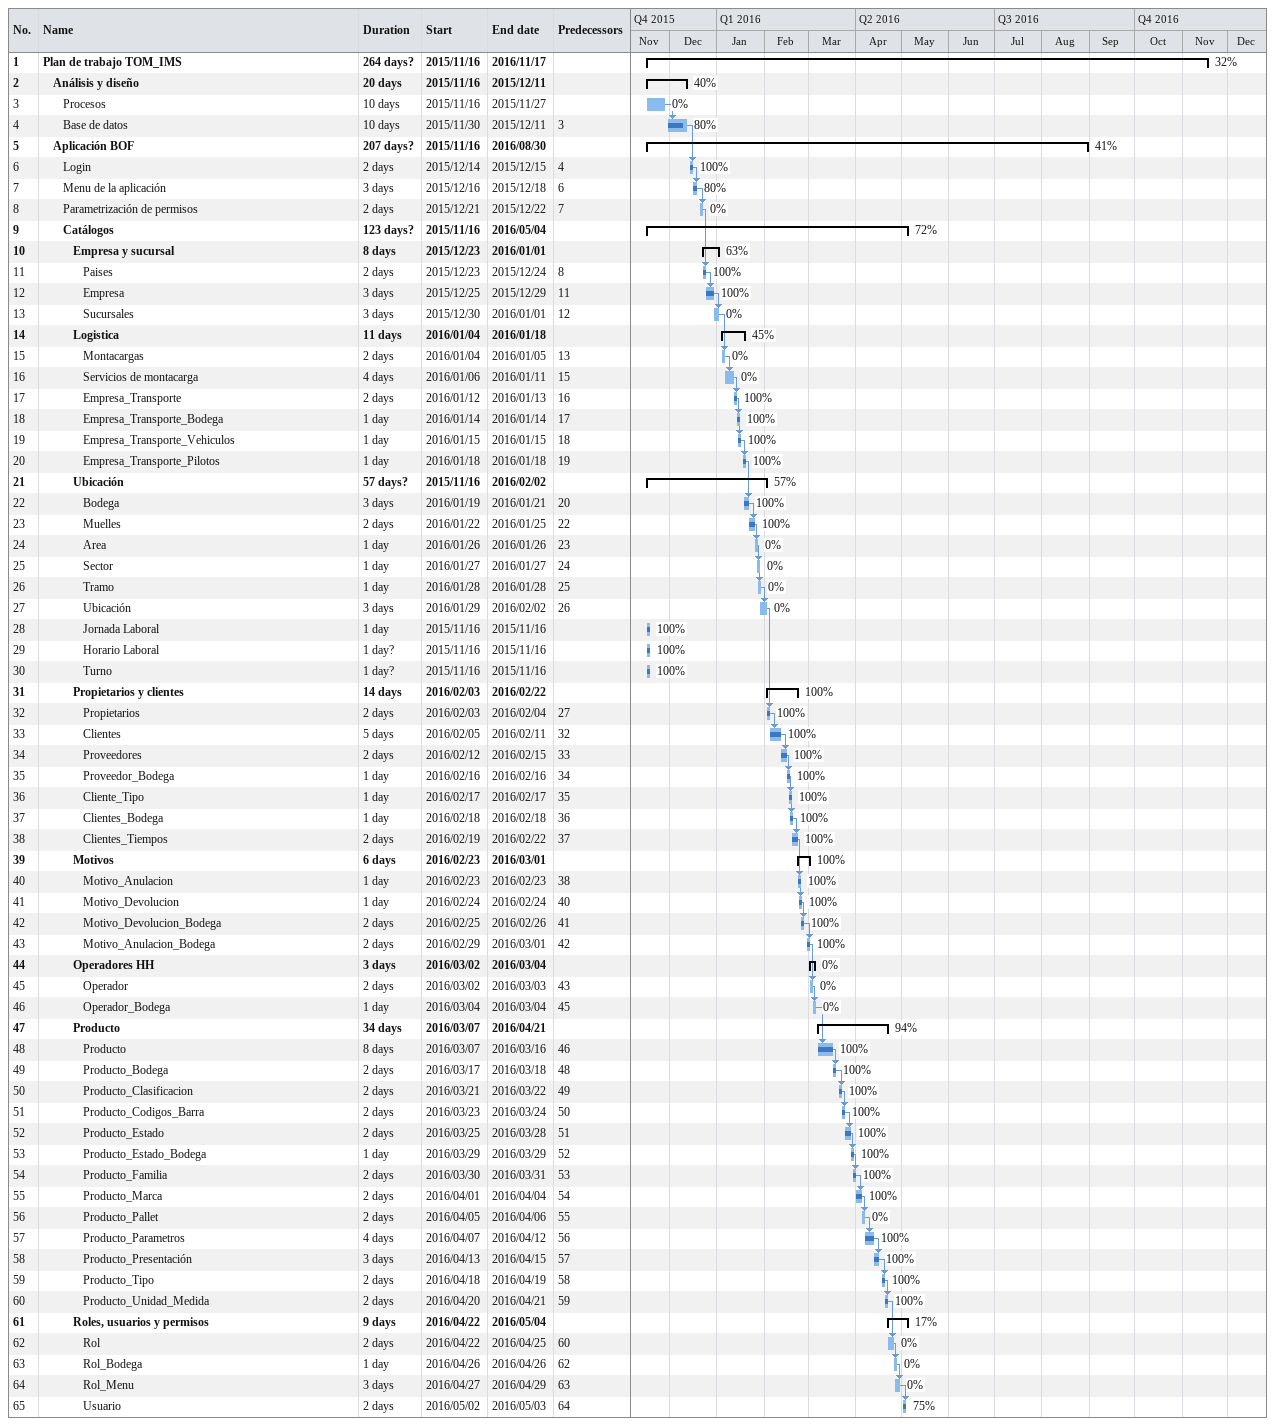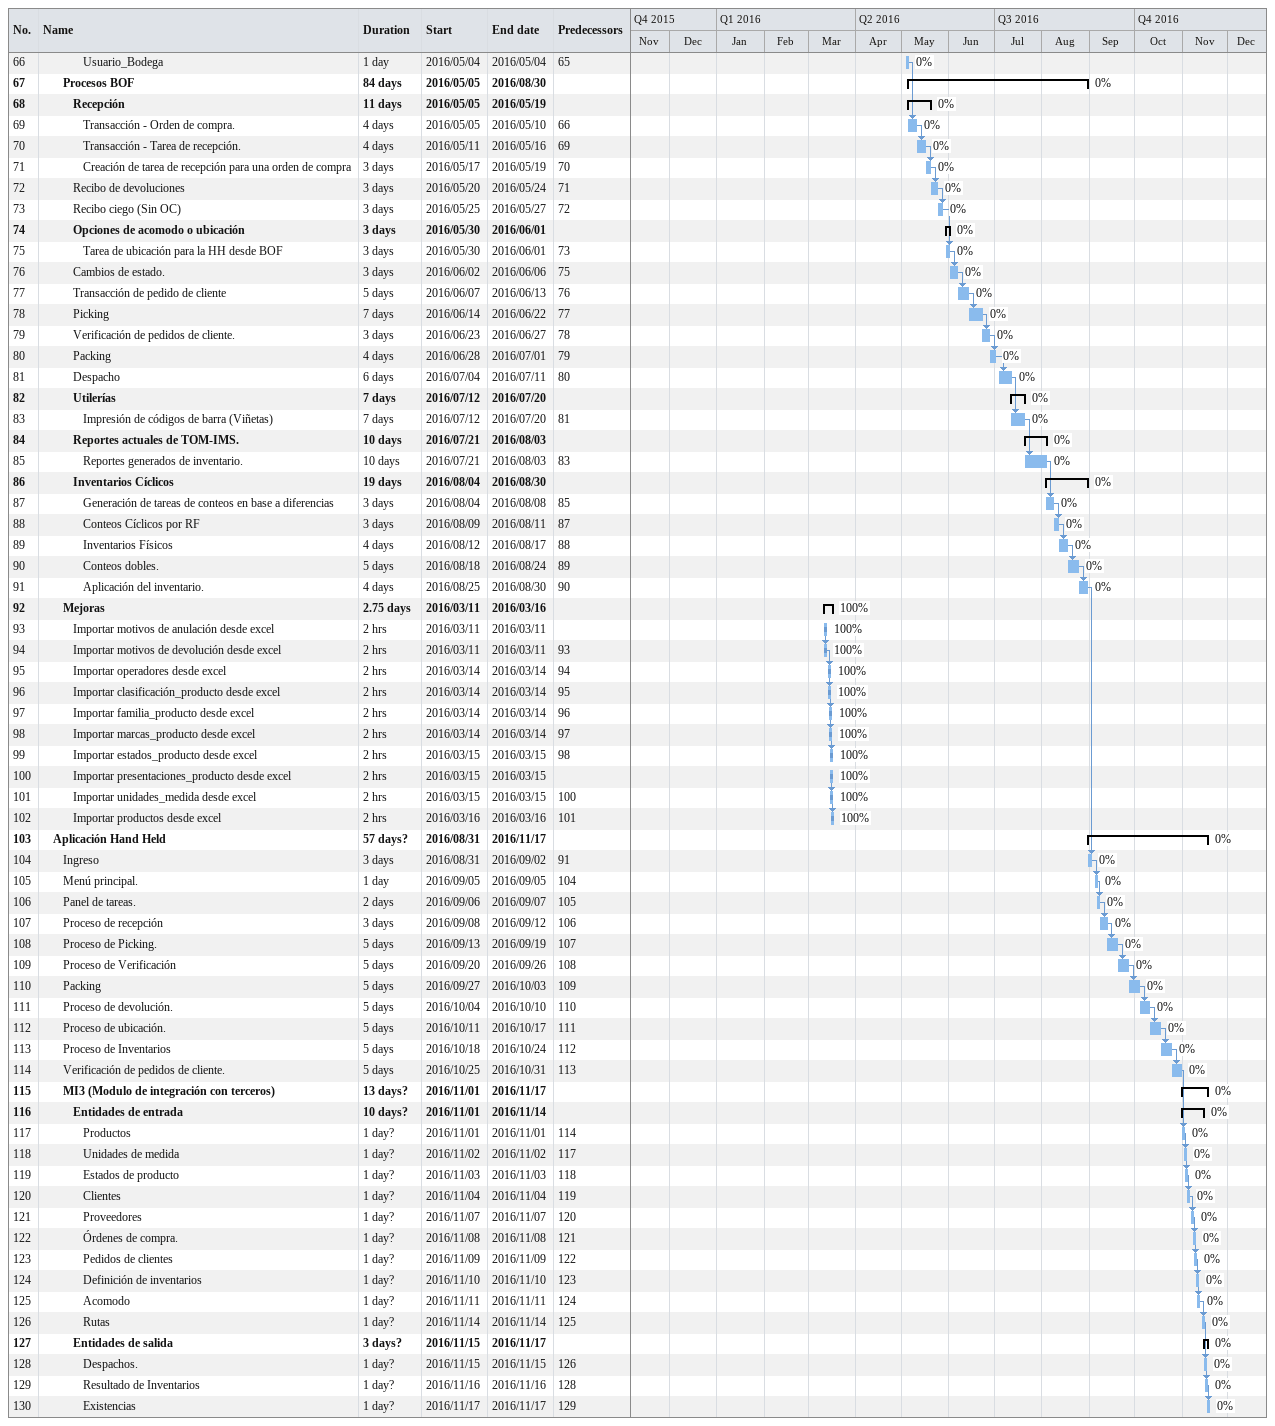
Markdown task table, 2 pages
| ID | Level | Task | Duration | Start | Finish | Predecessors | % complete |
|---|---|---|---|---|---|---|---|
| 1 | 1 | **Plan de trabajo TOM_IMS** | 264d? | 2015-11-16 | 2016-11-17 |  | 32 |
| 2 | 2 | **Análisis y diseño** | 20d | 2015-11-16 | 2015-12-11 |  | 40 |
| 3 | 3 | Procesos | 10d | 2015-11-16 | 2015-11-27 |  | 0 |
| 4 | 3 | Base de datos | 10d | 2015-11-30 | 2015-12-11 | 3 | 80 |
| 5 | 2 | **Aplicación BOF** | 207d? | 2015-11-16 | 2016-08-30 |  | 41 |
| 6 | 3 | Login | 2d | 2015-12-14 | 2015-12-15 | 4 | 100 |
| 7 | 3 | Menu de la aplicación | 3d | 2015-12-16 | 2015-12-18 | 6 | 80 |
| 8 | 3 | Parametrización de permisos | 2d | 2015-12-21 | 2015-12-22 | 7 | 0 |
| 9 | 3 | **Catálogos** | 123d? | 2015-11-16 | 2016-05-04 |  | 72 |
| 10 | 4 | **Empresa y sucursal** | 8d | 2015-12-23 | 2016-01-01 |  | 63 |
| 11 | 5 | Paises | 2d | 2015-12-23 | 2015-12-24 | 8 | 100 |
| 12 | 5 | Empresa | 3d | 2015-12-25 | 2015-12-29 | 11 | 100 |
| 13 | 5 | Sucursales | 3d | 2015-12-30 | 2016-01-01 | 12 | 0 |
| 14 | 4 | **Logistica** | 11d | 2016-01-04 | 2016-01-18 |  | 45 |
| 15 | 5 | Montacargas | 2d | 2016-01-04 | 2016-01-05 | 13 | 0 |
| 16 | 5 | Servicios de montacarga | 4d | 2016-01-06 | 2016-01-11 | 15 | 0 |
| 17 | 5 | Empresa_Transporte | 2d | 2016-01-12 | 2016-01-13 | 16 | 100 |
| 18 | 5 | Empresa_Transporte_Bodega | 1d | 2016-01-14 | 2016-01-14 | 17 | 100 |
| 19 | 5 | Empresa_Transporte_Vehiculos | 1d | 2016-01-15 | 2016-01-15 | 18 | 100 |
| 20 | 5 | Empresa_Transporte_Pilotos | 1d | 2016-01-18 | 2016-01-18 | 19 | 100 |
| 21 | 4 | **Ubicación** | 57d? | 2015-11-16 | 2016-02-02 |  | 57 |
| 22 | 5 | Bodega | 3d | 2016-01-19 | 2016-01-21 | 20 | 100 |
| 23 | 5 | Muelles | 2d | 2016-01-22 | 2016-01-25 | 22 | 100 |
| 24 | 5 | Area | 1d | 2016-01-26 | 2016-01-26 | 23 | 0 |
| 25 | 5 | Sector | 1d | 2016-01-27 | 2016-01-27 | 24 | 0 |
| 26 | 5 | Tramo | 1d | 2016-01-28 | 2016-01-28 | 25 | 0 |
| 27 | 5 | Ubicación | 3d | 2016-01-29 | 2016-02-02 | 26 | 0 |
| 28 | 5 | Jornada Laboral | 1d | 2015-11-16 | 2015-11-16 |  | 100 |
| 29 | 5 | Horario Laboral | 1d? | 2015-11-16 | 2015-11-16 |  | 100 |
| 30 | 5 | Turno | 1d? | 2015-11-16 | 2015-11-16 |  | 100 |
| 31 | 4 | **Propietarios y clientes** | 14d | 2016-02-03 | 2016-02-22 |  | 100 |
| 32 | 5 | Propietarios | 2d | 2016-02-03 | 2016-02-04 | 27 | 100 |
| 33 | 5 | Clientes | 5d | 2016-02-05 | 2016-02-11 | 32 | 100 |
| 34 | 5 | Proveedores | 2d | 2016-02-12 | 2016-02-15 | 33 | 100 |
| 35 | 5 | Proveedor_Bodega | 1d | 2016-02-16 | 2016-02-16 | 34 | 100 |
| 36 | 5 | Cliente_Tipo | 1d | 2016-02-17 | 2016-02-17 | 35 | 100 |
| 37 | 5 | Clientes_Bodega | 1d | 2016-02-18 | 2016-02-18 | 36 | 100 |
| 38 | 5 | Clientes_Tiempos | 2d | 2016-02-19 | 2016-02-22 | 37 | 100 |
| 39 | 4 | **Motivos** | 6d | 2016-02-23 | 2016-03-01 |  | 100 |
| 40 | 5 | Motivo_Anulacion | 1d | 2016-02-23 | 2016-02-23 | 38 | 100 |
| 41 | 5 | Motivo_Devolucion | 1d | 2016-02-24 | 2016-02-24 | 40 | 100 |
| 42 | 5 | Motivo_Devolucion_Bodega | 2d | 2016-02-25 | 2016-02-26 | 41 | 100 |
| 43 | 5 | Motivo_Anulacion_Bodega | 2d | 2016-02-29 | 2016-03-01 | 42 | 100 |
| 44 | 4 | **Operadores HH** | 3d | 2016-03-02 | 2016-03-04 |  | 0 |
| 45 | 5 | Operador | 2d | 2016-03-02 | 2016-03-03 | 43 | 0 |
| 46 | 5 | Operador_Bodega | 1d | 2016-03-04 | 2016-03-04 | 45 | 0 |
| 47 | 4 | **Producto** | 34d | 2016-03-07 | 2016-04-21 |  | 94 |
| 48 | 5 | Producto | 8d | 2016-03-07 | 2016-03-16 | 46 | 100 |
| 49 | 5 | Producto_Bodega | 2d | 2016-03-17 | 2016-03-18 | 48 | 100 |
| 50 | 5 | Producto_Clasificacion | 2d | 2016-03-21 | 2016-03-22 | 49 | 100 |
| 51 | 5 | Producto_Codigos_Barra | 2d | 2016-03-23 | 2016-03-24 | 50 | 100 |
| 52 | 5 | Producto_Estado | 2d | 2016-03-25 | 2016-03-28 | 51 | 100 |
| 53 | 5 | Producto_Estado_Bodega | 1d | 2016-03-29 | 2016-03-29 | 52 | 100 |
| 54 | 5 | Producto_Familia | 2d | 2016-03-30 | 2016-03-31 | 53 | 100 |
| 55 | 5 | Producto_Marca | 2d | 2016-04-01 | 2016-04-04 | 54 | 100 |
| 56 | 5 | Producto_Pallet | 2d | 2016-04-05 | 2016-04-06 | 55 | 0 |
| 57 | 5 | Producto_Parametros | 4d | 2016-04-07 | 2016-04-12 | 56 | 100 |
| 58 | 5 | Producto_Presentación | 3d | 2016-04-13 | 2016-04-15 | 57 | 100 |
| 59 | 5 | Producto_Tipo | 2d | 2016-04-18 | 2016-04-19 | 58 | 100 |
| 60 | 5 | Producto_Unidad_Medida | 2d | 2016-04-20 | 2016-04-21 | 59 | 100 |
| 61 | 4 | **Roles, usuarios y permisos** | 9d | 2016-04-22 | 2016-05-04 |  | 17 |
| 62 | 5 | Rol | 2d | 2016-04-22 | 2016-04-25 | 60 | 0 |
| 63 | 5 | Rol_Bodega | 1d | 2016-04-26 | 2016-04-26 | 62 | 0 |
| 64 | 5 | Rol_Menu | 3d | 2016-04-27 | 2016-04-29 | 63 | 0 |
| 65 | 5 | Usuario | 2d | 2016-05-02 | 2016-05-03 | 64 | 75 |
| 66 | 5 | Usuario_Bodega | 1d | 2016-05-04 | 2016-05-04 | 65 | 0 |
| 67 | 3 | **Procesos BOF** | 84d | 2016-05-05 | 2016-08-30 |  | 0 |
| 68 | 4 | **Recepción** | 11d | 2016-05-05 | 2016-05-19 |  | 0 |
| 69 | 5 | Transacción - Orden de compra. | 4d | 2016-05-05 | 2016-05-10 | 66 | 0 |
| 70 | 5 | Transacción - Tarea de recepción. | 4d | 2016-05-11 | 2016-05-16 | 69 | 0 |
| 71 | 5 | Creación de tarea de recepción para una orden de compra | 3d | 2016-05-17 | 2016-05-19 | 70 | 0 |
| 72 | 4 | Recibo de devoluciones | 3d | 2016-05-20 | 2016-05-24 | 71 | 0 |
| 73 | 4 | Recibo ciego (Sin OC) | 3d | 2016-05-25 | 2016-05-27 | 72 | 0 |
| 74 | 4 | **Opciones de acomodo o ubicación** | 3d | 2016-05-30 | 2016-06-01 |  | 0 |
| 75 | 5 | Tarea de ubicación para la HH desde BOF | 3d | 2016-05-30 | 2016-06-01 | 73 | 0 |
| 76 | 4 | Cambios de estado. | 3d | 2016-06-02 | 2016-06-06 | 75 | 0 |
| 77 | 4 | Transacción de pedido de cliente | 5d | 2016-06-07 | 2016-06-13 | 76 | 0 |
| 78 | 4 | Picking | 7d | 2016-06-14 | 2016-06-22 | 77 | 0 |
| 79 | 4 | Verificación de pedidos de cliente. | 3d | 2016-06-23 | 2016-06-27 | 78 | 0 |
| 80 | 4 | Packing | 4d | 2016-06-28 | 2016-07-01 | 79 | 0 |
| 81 | 4 | Despacho | 6d | 2016-07-04 | 2016-07-11 | 80 | 0 |
| 82 | 4 | **Utilerías** | 7d | 2016-07-12 | 2016-07-20 |  | 0 |
| 83 | 5 | Impresión de códigos de barra (Viñetas) | 7d | 2016-07-12 | 2016-07-20 | 81 | 0 |
| 84 | 4 | **Reportes actuales de TOM-IMS.** | 10d | 2016-07-21 | 2016-08-03 |  | 0 |
| 85 | 5 | Reportes generados de inventario. | 10d | 2016-07-21 | 2016-08-03 | 83 | 0 |
| 86 | 4 | **Inventarios Cíclicos** | 19d | 2016-08-04 | 2016-08-30 |  | 0 |
| 87 | 5 | Generación de tareas de conteos en base a diferencias | 3d | 2016-08-04 | 2016-08-08 | 85 | 0 |
| 88 | 5 | Conteos Cíclicos por RF | 3d | 2016-08-09 | 2016-08-11 | 87 | 0 |
| 89 | 5 | Inventarios Físicos | 4d | 2016-08-12 | 2016-08-17 | 88 | 0 |
| 90 | 5 | Conteos dobles. | 5d | 2016-08-18 | 2016-08-24 | 89 | 0 |
| 91 | 5 | Aplicación del inventario. | 4d | 2016-08-25 | 2016-08-30 | 90 | 0 |
| 92 | 3 | **Mejoras** | 2.75d | 2016-03-11 | 2016-03-16 |  | 100 |
| 93 | 4 | Importar motivos de anulación desde excel | 2h | 2016-03-11 | 2016-03-11 |  | 100 |
| 94 | 4 | Importar motivos de devolución desde excel | 2h | 2016-03-11 | 2016-03-11 | 93 | 100 |
| 95 | 4 | Importar operadores desde excel | 2h | 2016-03-14 | 2016-03-14 | 94 | 100 |
| 96 | 4 | Importar clasificación_producto desde excel | 2h | 2016-03-14 | 2016-03-14 | 95 | 100 |
| 97 | 4 | Importar familia_producto desde excel | 2h | 2016-03-14 | 2016-03-14 | 96 | 100 |
| 98 | 4 | Importar marcas_producto desde excel | 2h | 2016-03-14 | 2016-03-14 | 97 | 100 |
| 99 | 4 | Importar estados_producto desde excel | 2h | 2016-03-15 | 2016-03-15 | 98 | 100 |
| 100 | 4 | Importar presentaciones_producto desde excel | 2h | 2016-03-15 | 2016-03-15 |  | 100 |
| 101 | 4 | Importar unidades_medida desde excel | 2h | 2016-03-15 | 2016-03-15 | 100 | 100 |
| 102 | 4 | Importar productos desde excel | 2h | 2016-03-16 | 2016-03-16 | 101 | 100 |
| 103 | 2 | **Aplicación Hand Held** | 57d? | 2016-08-31 | 2016-11-17 |  | 0 |
| 104 | 3 | Ingreso | 3d | 2016-08-31 | 2016-09-02 | 91 | 0 |
| 105 | 3 | Menú principal. | 1d | 2016-09-05 | 2016-09-05 | 104 | 0 |
| 106 | 3 | Panel de tareas. | 2d | 2016-09-06 | 2016-09-07 | 105 | 0 |
| 107 | 3 | Proceso de recepción | 3d | 2016-09-08 | 2016-09-12 | 106 | 0 |
| 108 | 3 | Proceso de Picking. | 5d | 2016-09-13 | 2016-09-19 | 107 | 0 |
| 109 | 3 | Proceso de Verificación | 5d | 2016-09-20 | 2016-09-26 | 108 | 0 |
| 110 | 3 | Packing | 5d | 2016-09-27 | 2016-10-03 | 109 | 0 |
| 111 | 3 | Proceso de devolución. | 5d | 2016-10-04 | 2016-10-10 | 110 | 0 |
| 112 | 3 | Proceso de ubicación. | 5d | 2016-10-11 | 2016-10-17 | 111 | 0 |
| 113 | 3 | Proceso de Inventarios | 5d | 2016-10-18 | 2016-10-24 | 112 | 0 |
| 114 | 3 | Verificación de pedidos de cliente. | 5d | 2016-10-25 | 2016-10-31 | 113 | 0 |
| 115 | 3 | **MI3 (Modulo de integración con terceros)** | 13d? | 2016-11-01 | 2016-11-17 |  | 0 |
| 116 | 4 | **Entidades de entrada** | 10d? | 2016-11-01 | 2016-11-14 |  | 0 |
| 117 | 5 | Productos | 1d? | 2016-11-01 | 2016-11-01 | 114 | 0 |
| 118 | 5 | Unidades de medida | 1d? | 2016-11-02 | 2016-11-02 | 117 | 0 |
| 119 | 5 | Estados de producto | 1d? | 2016-11-03 | 2016-11-03 | 118 | 0 |
| 120 | 5 | Clientes | 1d? | 2016-11-04 | 2016-11-04 | 119 | 0 |
| 121 | 5 | Proveedores | 1d? | 2016-11-07 | 2016-11-07 | 120 | 0 |
| 122 | 5 | Órdenes de compra. | 1d? | 2016-11-08 | 2016-11-08 | 121 | 0 |
| 123 | 5 | Pedidos de clientes | 1d? | 2016-11-09 | 2016-11-09 | 122 | 0 |
| 124 | 5 | Definición de inventarios | 1d? | 2016-11-10 | 2016-11-10 | 123 | 0 |
| 125 | 5 | Acomodo | 1d? | 2016-11-11 | 2016-11-11 | 124 | 0 |
| 126 | 5 | Rutas | 1d? | 2016-11-14 | 2016-11-14 | 125 | 0 |
| 127 | 4 | **Entidades de salida** | 3d? | 2016-11-15 | 2016-11-17 |  | 0 |
| 128 | 5 | Despachos. | 1d? | 2016-11-15 | 2016-11-15 | 126 | 0 |
| 129 | 5 | Resultado de Inventarios | 1d? | 2016-11-16 | 2016-11-16 | 128 | 0 |
| 130 | 5 | Existencias | 1d? | 2016-11-17 | 2016-11-17 | 129 | 0 |
